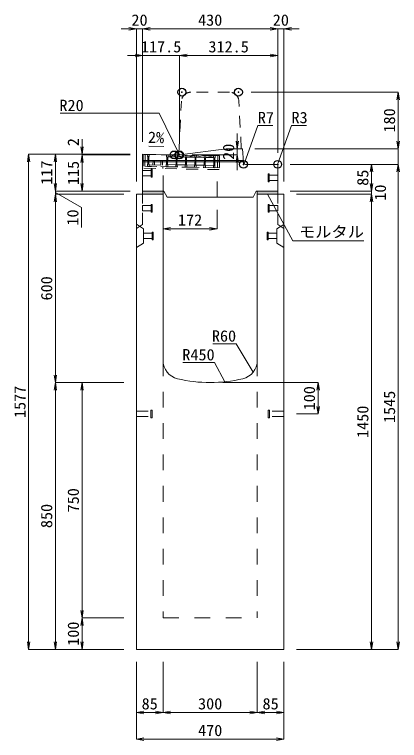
# Model space of a CAD drawing. Units: millimetres at full size. Extents: x -1809 to 57027, y -20349 to 17321.
# Drawn here: x 13777 to 15003, y -15386 to -13074 of the extents above; entities that cross this region are included whole.
import ezdxf
from ezdxf.enums import TextEntityAlignment as Align

# ---------------------------------------------------------------- set-up
doc = ezdxf.new("R2010")
doc.units = ezdxf.units.MM
doc.header["$LTSCALE"] = 50
doc.header["$PDMODE"] = 32
doc.header["$PDSIZE"] = 25
doc.linetypes.add('USER1', pattern=[2, 1, -1])
doc.linetypes.add('USER2', pattern=[1.35, 0.75, -0.6])
for name, color, linetype, lineweight in [('インサート', 3, 'USER2', 9), ('グレーチング', 7, 'USER2', 9), ('モルタル', 7, 'Continuous', 9), ('受枠', 3, 'USER2', 9), ('寸法線', 7, 'Continuous', 13), ('引出線', 4, 'Continuous', 13), ('本体', 2, 'Continuous', 13), ('目地', 132, 'Continuous', 9)]:
    doc.layers.add(name, color=color, linetype=linetype, lineweight=lineweight)
doc.layers.add('作業エリア', color=11, linetype='Continuous')
doc.styles.add('ＭＳ 明朝', font='')
doc.styles.get('ＭＳ 明朝').set_extended_font_data('MS Mincho')

# ---------------------------------------------------------------- blocks, each defined once
blk = doc.blocks.new('open_arrow')
at = {"color": 0, "linetype": 'Continuous', "lineweight": -2}
blk.add_lwpolyline([(7.5, 1.25), (0, 0), (7.5, -1.25)], dxfattribs=at)

msp = doc.modelspace()

# ---------------------------------------------------------------- hatches: boundary and pattern name
at = {"layer": 'モルタル'}
for points in [[(14250, -13646.05), (14250, -13636.05), (14185, -13636.05), (14185, -13646.05)], [(14615, -13646.05), (14615, -13636.05), (14550, -13636.05), (14550, -13646.05)]]:
    msp.add_hatch(color=256, dxfattribs=at).paths.add_polyline_path(points)

# ---------------------------------------------------------------- linework, layer by layer
at = {"layer": 'インサート'}
for p, q in [((14185, -13570.55), (14212, -13570.55)), ((14185, -13570.55), (14185, -13587.55)), ((14215, -13566.55), (14212, -13566.55)), ((14212, -13566.55), (14212, -13591.55)), ((14215, -13591.55), (14215, -13566.55)), ((14185, -13587.55), (14212, -13587.55)), ((14212, -13591.55), (14215, -13591.55)), ((14585, -13581.55), (14588, -13581.55)), ((14585, -13606.55), (14585, -13581.55)), ((14588, -13581.55), (14588, -13606.55)), ((14615, -13585.55), (14588, -13585.55)), ((14615, -13585.55), (14615, -13602.55)), ((14588, -13606.55), (14585, -13606.55)), ((14615, -13602.55), (14588, -13602.55)), ((14185, -13682.55), (14212, -13682.55)), ((14185, -13682.55), (14185, -13699.55)), ((14215, -13678.55), (14212, -13678.55)), ((14212, -13678.55), (14212, -13703.55)), ((14215, -13703.55), (14215, -13678.55)), ((14585, -13678.55), (14588, -13678.55)), ((14585, -13703.55), (14585, -13678.55)), ((14588, -13678.55), (14588, -13703.55)), ((14615, -13682.55), (14588, -13682.55)), ((14615, -13682.55), (14615, -13699.55)), ((14185, -13699.55), (14212, -13699.55)), ((14212, -13703.55), (14215, -13703.55)), ((14588, -13703.55), (14585, -13703.55)), ((14615, -13699.55), (14588, -13699.55)), ((14188.2, -13770.55), (14215.2, -13770.55)), ((14188.2, -13770.55), (14188.2, -13787.55)), ((14218.2, -13766.55), (14215.2, -13766.55)), ((14215.2, -13766.55), (14215.2, -13791.55)), ((14218.2, -13791.55), (14218.2, -13766.55)), ((14581.8, -13766.55), (14584.8, -13766.55)), ((14581.8, -13791.55), (14581.8, -13766.55)), ((14584.8, -13766.55), (14584.8, -13791.55)), ((14611.8, -13770.55), (14584.8, -13770.55)), ((14611.8, -13770.55), (14611.8, -13787.55)), ((14188.2, -13787.55), (14215.2, -13787.55)), ((14215.2, -13791.55), (14218.2, -13791.55)), ((14584.8, -13791.55), (14581.8, -13791.55)), ((14611.8, -13787.55), (14584.8, -13787.55)), ((14211, -14358.55), (14211, -14333.55)), ((14211, -14333.55), (14215, -14333.55)), ((14215, -14358.55), (14215, -14333.55)), ((14585, -14333.55), (14589, -14333.55)), ((14585, -14333.55), (14585, -14358.55)), ((14589, -14333.55), (14589, -14358.55)), ((14165, -14337.55), (14211, -14337.55)), ((14165, -14354.55), (14165, -14337.55)), ((14165, -14354.55), (14211, -14354.55)), ((14215, -14358.55), (14211, -14358.55)), ((14589, -14358.55), (14585, -14358.55)), ((14635, -14337.55), (14589, -14337.55)), ((14635, -14354.55), (14589, -14354.55)), ((14635, -14337.55), (14635, -14354.55))]:
    msp.add_line(p, q, dxfattribs=at)
at = {"layer": 'グレーチング'}
for p, q in [((14201, -13519.37), (14200.88, -13525.37)), ((14200.88, -13525.37), (14201.86, -13526.39)), ((14415.95, -13523.67), (14201, -13519.37)), ((14201.86, -13526.39), (14201.38, -13550.39)), ((14204.86, -13526.45), (14204.38, -13550.45)), ((14205.88, -13525.47), (14204.86, -13526.45)), ((14206, -13519.47), (14205.88, -13525.47)), ((14260.98, -13520.57), (14260.86, -13526.57)), ((14260.86, -13526.57), (14261.84, -13527.59)), ((14261.84, -13527.59), (14261.36, -13551.59)), ((14264.84, -13527.65), (14264.36, -13551.65)), ((14265.86, -13526.67), (14264.84, -13527.65)), ((14265.98, -13520.67), (14265.86, -13526.67)), ((14265.86, -13526.67), (14290.98, -13521.17)), ((14265.86, -13526.67), (14290.86, -13527.17)), ((14290.98, -13521.17), (14290.86, -13527.17)), ((14290.86, -13527.17), (14291.84, -13528.19)), ((14295.86, -13527.27), (14294.84, -13528.25)), ((14295.98, -13521.27), (14295.86, -13527.27)), ((14295.86, -13527.27), (14320.97, -13521.77)), ((14295.86, -13527.27), (14320.85, -13527.77)), ((14320.97, -13521.77), (14320.85, -13527.77)), ((14320.85, -13527.77), (14321.83, -13528.79)), ((14325.85, -13527.87), (14324.83, -13528.85)), ((14325.97, -13521.87), (14325.85, -13527.87)), ((14325.85, -13527.87), (14350.97, -13522.37)), ((14325.85, -13527.87), (14350.85, -13528.37)), ((14350.97, -13522.37), (14350.85, -13528.37)), ((14355.97, -13522.47), (14355.85, -13528.47)), ((14355.85, -13528.47), (14380.96, -13522.97)), ((14380.96, -13522.97), (14380.84, -13528.97)), ((14385.96, -13523.07), (14385.84, -13529.07)), ((14385.84, -13529.07), (14410.95, -13523.57)), ((14410.95, -13523.57), (14410.83, -13529.57)), ((14415.95, -13523.67), (14415.83, -13529.67)), ((14200.36, -13551.37), (14201.38, -13550.39)), ((14205.36, -13551.47), (14204.38, -13550.45)), ((14218.12, -13538.22), (14217.82, -13553.22)), ((14218.12, -13538.22), (14248.12, -13538.82)), ((14223.12, -13538.32), (14222.82, -13553.32)), ((14243.12, -13538.72), (14242.82, -13553.72)), ((14248.12, -13538.82), (14247.82, -13553.82)), ((14291.84, -13528.19), (14291.36, -13552.19)), ((14294.84, -13528.25), (14294.36, -13552.25)), ((14321.83, -13528.79), (14321.35, -13552.79)), ((14324.83, -13528.85), (14324.35, -13552.85)), ((14350.85, -13528.37), (14351.83, -13529.39)), ((14351.83, -13529.39), (14351.35, -13553.39)), ((14354.83, -13529.45), (14354.35, -13553.45)), ((14355.85, -13528.47), (14354.83, -13529.45)), ((14355.85, -13528.47), (14380.84, -13528.97)), ((14380.84, -13528.97), (14381.82, -13529.99)), ((14381.82, -13529.99), (14381.34, -13553.99)), ((14384.82, -13530.05), (14384.34, -13554.05)), ((14385.84, -13529.07), (14384.82, -13530.05)), ((14385.84, -13529.07), (14410.83, -13529.57)), ((14410.83, -13529.57), (14411.81, -13530.59)), ((14411.81, -13530.59), (14411.33, -13554.59)), ((14414.81, -13530.65), (14414.33, -13554.65)), ((14415.83, -13529.67), (14414.81, -13530.65)), ((14200.24, -13557.37), (14200.36, -13551.37)), ((14415.19, -13561.67), (14200.24, -13557.37)), ((14205.24, -13557.47), (14205.36, -13551.47)), ((14205.33, -13552.97), (14260.31, -13554.07)), ((14260.22, -13558.57), (14260.34, -13552.57)), ((14260.34, -13552.57), (14261.36, -13551.59)), ((14264.36, -13551.65), (14291.36, -13552.19)), ((14265.34, -13552.67), (14264.36, -13551.65)), ((14265.22, -13558.67), (14265.34, -13552.67)), ((14290.22, -13559.17), (14290.34, -13553.17)), ((14290.34, -13553.17), (14291.36, -13552.19)), ((14295.34, -13553.27), (14294.36, -13552.25)), ((14294.36, -13552.25), (14321.35, -13552.79)), ((14295.22, -13559.27), (14295.34, -13553.27)), ((14320.21, -13559.77), (14320.33, -13553.77)), ((14320.33, -13553.77), (14321.35, -13552.79)), ((14325.33, -13553.87), (14324.35, -13552.85)), ((14324.35, -13552.85), (14351.35, -13553.39)), ((14325.21, -13559.87), (14325.33, -13553.87)), ((14350.21, -13560.37), (14350.33, -13554.37)), ((14350.33, -13554.37), (14351.35, -13553.39)), ((14355.33, -13554.47), (14354.35, -13553.45)), ((14354.35, -13553.45), (14381.34, -13553.99)), ((14355.21, -13560.47), (14355.33, -13554.47)), ((14380.2, -13560.97), (14380.32, -13554.97)), ((14380.32, -13554.97), (14381.34, -13553.99)), ((14385.32, -13555.07), (14384.34, -13554.05)), ((14384.34, -13554.05), (14411.33, -13554.59)), ((14385.2, -13561.07), (14385.32, -13555.07)), ((14410.19, -13561.57), (14410.31, -13555.57)), ((14410.31, -13555.57), (14411.33, -13554.59)), ((14415.31, -13555.67), (14414.33, -13554.65)), ((14415.19, -13561.67), (14415.31, -13555.67))]:
    msp.add_line(p, q, dxfattribs=at)
at = {"layer": 'モルタル'}
for points in [[(14185, -13636.05), (14250, -13636.05), (14250, -13646.05), (14185, -13646.05)], [(14550, -13636.05), (14615, -13636.05), (14615, -13646.05), (14550, -13646.05)]]:
    msp.add_lwpolyline(points, close=True, dxfattribs=at)
at = {"layer": '作業エリア'}
for p in [(14310, -13321.05), (14490, -13321.05), (14285, -13521.05), (14300, -13521.05), (14302.5, -13521.05), (14506.25, -13551.05), (14615, -13551.05)]:
    msp.add_point(p, dxfattribs=at)
at = {"layer": '受枠'}
for p, q in [((14187, -13519.09), (14186.12, -13563.08)), ((14429.95, -13523.95), (14187, -13519.09)), ((14193, -13519.21), (14192.24, -13557.21)), ((14423.95, -13523.83), (14423.19, -13561.83)), ((14429.95, -13523.95), (14429.07, -13567.94)), ((14429.07, -13567.94), (14186.12, -13563.08)), ((14192.24, -13557.21), (14429.19, -13561.95)), ((14249.23, -13558.35), (14249.11, -13564.34))]:
    msp.add_line(p, q, dxfattribs=at)
at = {"layer": '寸法線'}
for p, q in [((14233, -13119.38), (14117, -13119.38)), ((14165, -13606.03), (14165, -13119.38)), ((14185, -13119.38), (14615, -13119.38)), ((14185, -13479.03), (14185, -13119.38)), ((14185, -13479.03), (14185, -13119.38)), ((14567, -13119.38), (14683, -13119.38)), ((14615, -13511.03), (14615, -13119.38)), ((14615, -13511.03), (14615, -13119.38)), ((14635, -13606.03), (14635, -13119.38)), ((14350.5, -13204.38), (14137, -13204.38)), ((14185, -13479.03), (14185, -13204.38)), ((14615, -13204.38), (14302.5, -13204.38)), ((14302.5, -13481.03), (14302.5, -13204.38)), ((14302.5, -13481.03), (14302.5, -13204.38)), ((14615, -13514.03), (14615, -13204.38)), ((14530.02, -13321.05), (14998.78, -13321.05)), ((14998.78, -13501.05), (14998.78, -13321.05)), ((14486.36, -13569.05), (14486.36, -13453.05)), ((14998.78, -13453.05), (14998.78, -13599.05)), ((13992.06, -13471.05), (13992.06, -13569.05)), ((14486.36, -13501.05), (14490.52, -13501.05)), ((14542.52, -13501.05), (14998.78, -13501.05)), ((14542.52, -13501.05), (14998.78, -13501.05)), ((13822.06, -15096.05), (13822.06, -13519.05)), ((14144.98, -13519.05), (13822.06, -13519.05)), ((13907.06, -13519.05), (13907.06, -13636.05)), ((14144.98, -13519.05), (13907.06, -13519.05)), ((14144.98, -13519.05), (13992.06, -13519.05)), ((14144.98, -13521.05), (13992.06, -13521.05)), ((13992.06, -13521.05), (13992.06, -13636.05)), ((14144.98, -13521.05), (13992.06, -13521.05)), ((14342.52, -13521.05), (14486.36, -13521.05)), ((14655.02, -13551.05), (14998.78, -13551.05)), ((14655.02, -13551.05), (14913.78, -13551.05)), ((14655.02, -13551.05), (14998.78, -13551.05)), ((14913.78, -13551.05), (14913.78, -13636.05)), ((14998.78, -13551.05), (14998.78, -15096.05)), ((13907.06, -13588.05), (13907.06, -13694.05)), ((14913.78, -13588.05), (14913.78, -13694.05)), ((14144.98, -13636.05), (13907.06, -13636.05)), ((14144.98, -13636.05), (13907.06, -13636.05)), ((13907.06, -13641.05), (13990.47, -13688.34)), ((14144.98, -13636.05), (13992.06, -13636.05)), ((14655.02, -13636.05), (14913.78, -13636.05)), ((14655.02, -13636.05), (14913.78, -13636.05)), ((14124.98, -13646.05), (13907.06, -13646.05)), ((13907.06, -13646.05), (13907.06, -14246.05)), ((14124.98, -13646.05), (13907.06, -13646.05)), ((14675.02, -13646.05), (14913.78, -13646.05)), ((14675.02, -13646.05), (14913.78, -13646.05)), ((14913.78, -13646.05), (14913.78, -15096.05)), ((13990.47, -13688.34), (13990.47, -13752.41)), ((14422, -13696.07), (14422, -13756.28)), ((14250, -13756.28), (14422, -13756.28)), ((14124.98, -14246.05), (13907.06, -14246.05)), ((13907.06, -15096.05), (13907.06, -14246.05)), ((14124.98, -14246.05), (13907.06, -14246.05)), ((13992.06, -14246.05), (13992.06, -14996.05)), ((14124.98, -14246.05), (13992.06, -14246.05)), ((14440.02, -14246.05), (14743.78, -14246.05)), ((14743.78, -14246.05), (14743.78, -14346.05)), ((14675.02, -14346.05), (14743.78, -14346.05)), ((14124.98, -14996.05), (13992.06, -14996.05)), ((13992.06, -14996.05), (13992.06, -15096.05)), ((14124.98, -14996.05), (13992.06, -14996.05)), ((14124.98, -15096.05), (13822.06, -15096.05)), ((14124.98, -15096.05), (13907.06, -15096.05)), ((14124.98, -15096.05), (13992.06, -15096.05)), ((14675.02, -15096.05), (14913.78, -15096.05)), ((14675.02, -15096.05), (14998.78, -15096.05)), ((14165, -15136.07), (14165, -15297.21)), ((14165, -15136.07), (14165, -15382.21)), ((14250, -15136.07), (14250, -15297.21)), ((14250, -15136.07), (14250, -15297.21)), ((14550, -15136.07), (14550, -15297.21)), ((14550, -15136.07), (14550, -15297.21)), ((14635, -15136.07), (14635, -15297.21)), ((14635, -15136.07), (14635, -15382.21)), ((14165, -15297.21), (14250, -15297.21)), ((14250, -15297.21), (14550, -15297.21)), ((14550, -15297.21), (14635, -15297.21)), ((14165, -15382.21), (14635, -15382.21))]:
    msp.add_line(p, q, dxfattribs=at)
at = {"layer": '引出線'}
for points in [[(14302.5, -13521.01), (14237.16, -13388.31), (14057.16, -13388.31), (13922.49, -13388.31)], [(14507.98, -13549.19), (14551.78, -13427.12), (14599.71, -13427.12)], [(14614.12, -13551.93), (14658.9, -13427.12), (14706.63, -13427.12)], [(14252.93, -13494.47), (14204.19, -13493.5), (14252.93, -13494.47)], [(14582.5, -13646.05), (14663.13, -13795.08), (14889.05, -13795.08)], [(14537.07, -14212.74), (14482.66, -14122.84), (14407.98, -14122.84)], [(14446.44, -14243.65), (14414.22, -14182.51), (14313.21, -14182.51)]]:
    msp.add_lwpolyline(points, dxfattribs=at)
at = {"layer": '本体', "linetype": 'USER2'}
for p, q in [((14461.46, -13321.05), (14338.54, -13321.05)), ((14300.33, -13514.4), (14308.57, -13349.56)), ((14499, -13501.05), (14491.43, -13349.56))]:
    msp.add_line(p, q, dxfattribs=at)
at = {"layer": '本体'}
for p, q in [((14450.5, -13501.05), (14303.83, -13520.87)), ((14502.5, -13501.05), (14450.5, -13501.05)), ((14505.76, -13544.58), (14502.5, -13501.05)), ((14185, -13636.05), (14185, -13519.05)), ((14185, -13519.05), (14285, -13521.05)), ((14285, -13521.05), (14301.15, -13521.05)), ((14612, -13551.05), (14512.74, -13551.05)), ((14615, -13636.05), (14615, -13554.05)), ((14253, -13636.05), (14185, -13636.05)), ((14253, -13636.05), (14263, -13656.05)), ((14547, -13636.05), (14537, -13656.05)), ((14615, -13636.05), (14547, -13636.05)), ((14165, -13646.05), (14165, -15096.05)), ((14165, -13646.05), (14250, -13646.05)), ((14250, -13646.05), (14250, -14175.53)), ((14537, -13656.05), (14263, -13656.05)), ((14550, -13646.05), (14550, -14175.53)), ((14550, -13646.05), (14635, -13646.05)), ((14635, -13646.05), (14635, -15096.05)), ((14165, -15096.05), (14635, -15096.05))]:
    msp.add_line(p, q, dxfattribs=at)
at = {"layer": '本体', "linetype": 'USER1'}
for p, q in [((14250, -13636.05), (14250, -13558.36)), ((14422, -13656.05), (14422, -13561.8))]:
    msp.add_line(p, q, dxfattribs=at)
at = {"layer": '本体', "linetype": 'USER2', "lineweight": 9}
for p, q in [((14185, -13743.05), (14185, -13646.05)), ((14615, -13743.05), (14615, -13646.05)), ((14165, -13755.55), (14185, -13743.05)), ((14635, -13755.55), (14615, -13743.05))]:
    msp.add_line(p, q, dxfattribs=at)
at = {"layer": '本体', "lineweight": 9}
for p, q in [((14165, -13742.05), (14188.2, -13756.55)), ((14188.2, -13756.55), (14188.2, -13801.55)), ((14634.58, -13742.31), (14611.8, -13756.55)), ((14611.8, -13756.55), (14611.8, -13801.55)), ((14188.2, -13801.55), (14165, -13816.05)), ((14611.8, -13801.55), (14635, -13816.05))]:
    msp.add_line(p, q, dxfattribs=at)
at = {"layer": '本体', "linetype": 'USER1', "lineweight": 15}
for p, q in [((14250, -14175.53), (14250, -14996.05)), ((14550, -14175.53), (14550, -14996.05)), ((14250, -14996.05), (14550, -14996.05))]:
    msp.add_line(p, q, dxfattribs=at)
at = {"layer": '本体', "linetype": 'USER2'}
for centre, radius, start, end in [((14338.54, -13351.05), 30, 90, 177.13759), ((14461.46, -13351.05), 30, 2.86241, 90), ((14293.34, -13514.05), 7, 270, 357.13759)]:
    msp.add_arc(centre, radius, start, end, dxfattribs=at)
at = {"layer": '本体'}
for centre, radius, start, end in [((14301.15, -13501.05), 20, 270, 277.69605), ((14512.74, -13544.05), 7, 184.28915, 270), ((14612, -13554.05), 3, 0, 90), ((14310, -14175.53), 60, 180, 256.65764), ((14490, -14175.53), 60, 283.34236, 0), ((14400, -13796.05), 450, 256.65764, 283.34236)]:
    msp.add_arc(centre, radius, start, end, dxfattribs=at)
at = {"layer": '目地'}
for p, q in [((14185, -13539.05), (14505.35, -13539.05)), ((14185, -13543.05), (14505.65, -13543.05))]:
    msp.add_line(p, q, dxfattribs=at)

# ---------------------------------------------------------------- block references
at = {"layer": '寸法線', "xscale": 3.2, "yscale": 3.2}
for p, rotation in [((14165, -13119.38), 180), ((14615, -13119.38), 180), ((14615, -13119.38), 180), ((14185, -13204.38), 180), ((14615, -13204.38), 180), ((14998.78, -13321.05), 270), ((14486.36, -13501.05), 90), ((14998.78, -13501.05), 90), ((14998.78, -13501.05), 90), ((13992.06, -13519.05), 90), ((13822.06, -13519.05), 270), ((13907.06, -13519.05), 270), ((13992.06, -13521.05), 270), ((13992.06, -13521.05), 270), ((14486.36, -13521.05), 270), ((14913.78, -13551.05), 270), ((14998.78, -13551.05), 270), ((14998.78, -13551.05), 270), ((13907.06, -13636.05), 90), ((13907.06, -13636.05), 90), ((13992.06, -13636.05), 90), ((14913.78, -13636.05), 90), ((14913.78, -13636.05), 90), ((13907.06, -13646.05), 270), ((13907.06, -13646.05), 270), ((14913.78, -13646.05), 270), ((14913.78, -13646.05), 270), ((14422, -13756.28), 180), ((13907.06, -14246.05), 90), ((13907.06, -14246.05), 270), ((13992.06, -14246.05), 270), ((14743.78, -14246.05), 270), ((14743.78, -14346.05), 90), ((13992.06, -14996.05), 90), ((13992.06, -14996.05), 270), ((13822.06, -15096.05), 90), ((13907.06, -15096.05), 90), ((13992.06, -15096.05), 90), ((14913.78, -15096.05), 90), ((14998.78, -15096.05), 90), ((14250, -15297.21), 180), ((14550, -15297.21), 180), ((14635, -15297.21), 180), ((14635, -15382.21), 180)]:
    msp.add_blockref('open_arrow', p, dxfattribs=dict(at, rotation=rotation))
for p in [(14185, -13119.38), (14185, -13119.38), (14635, -13119.38), (14302.5, -13204.38), (14302.5, -13204.38), (14250, -13756.28), (14165, -15297.21), (14250, -15297.21), (14550, -15297.21), (14165, -15382.21)]:
    msp.add_blockref('open_arrow', p, dxfattribs=at)
at = {"layer": '引出線', "xscale": 0.0533, "yscale": 0.0533}
for p, rotation in [((14252.93, -13494.47), 178.9), ((14302.5, -13521.01), 116.2), ((14507.98, -13549.19), 70.3), ((14614.12, -13551.93), 70.3), ((14582.5, -13646.05), 298.4), ((14537.07, -14212.74), 121.2), ((14446.44, -14243.65), 117.8)]:
    msp.add_blockref('open_arrow', p, dxfattribs=dict(at, rotation=rotation))

# ---------------------------------------------------------------- texts
at = {"layer": '寸法線', "style": 'ＭＳ 明朝', "width": 1.05}
for s, p in [('20', (14175, -13091.36)), ('430', (14400, -13091.36)), ('20', (14625, -13091.36)), ('117.5', (14243.75, -13176.36)), ('312.5', (14458.75, -13176.36)), ('172', (14336, -13728.26)), ('85', (14207.5, -15269.19)), ('300', (14400, -15269.19)), ('85', (14592.5, -15269.19)), ('470', (14400, -15354.19))]:
    msp.add_text(s, height=36.03, dxfattribs=at).set_placement(p, align=Align.MIDDLE_CENTER)
for s, p in [('180', (14970.76, -13411.05)), ('2', (13964.06, -13480.2)), ('20', (14458.34, -13511.05)), ('117', (13879.04, -13577.55)), ('115', (13964.04, -13578.55)), ('85', (14885.76, -13593.55)), ('10', (14941.8, -13641.05)), ('10', (13962.45, -13720.38)), ('600', (13879.04, -13946.05)), ('1577', (13794.04, -14307.55)), ('100', (14715.76, -14296.05)), ('1545', (14970.76, -14323.55)), ('1450', (14885.76, -14371.05)), ('750', (13964.04, -14621.05)), ('850', (13879.04, -14671.05)), ('100', (13964.04, -15046.05))]:
    msp.add_text(s, height=36.03, rotation=90, dxfattribs=at).set_placement(p, align=Align.MIDDLE_CENTER)
at = {"layer": '引出線', "style": 'ＭＳ 明朝', "width": 1.05}
for s, p in [('R20', (13997.16, -13345.11)), ('R60', (14482.66, -14079.64)), ('R450', (14414.22, -14139.31))]:
    msp.add_text(s, height=36.03, dxfattribs=at).set_placement(p, align=Align.TOP_RIGHT)
for s, p in [('R7', (14551.78, -13383.92)), ('R3', (14658.9, -13383.92)), ('モルタル', (14683.13, -13747.97))]:
    msp.add_text(s, height=36.03, dxfattribs=at).set_placement(p, align=Align.TOP_LEFT)
msp.add_text('2%', height=36.03, rotation=358.854, dxfattribs=at).set_placement((14253.87, -13447.58), align=Align.TOP_RIGHT)

doc.saveas('drawing.dxf')
